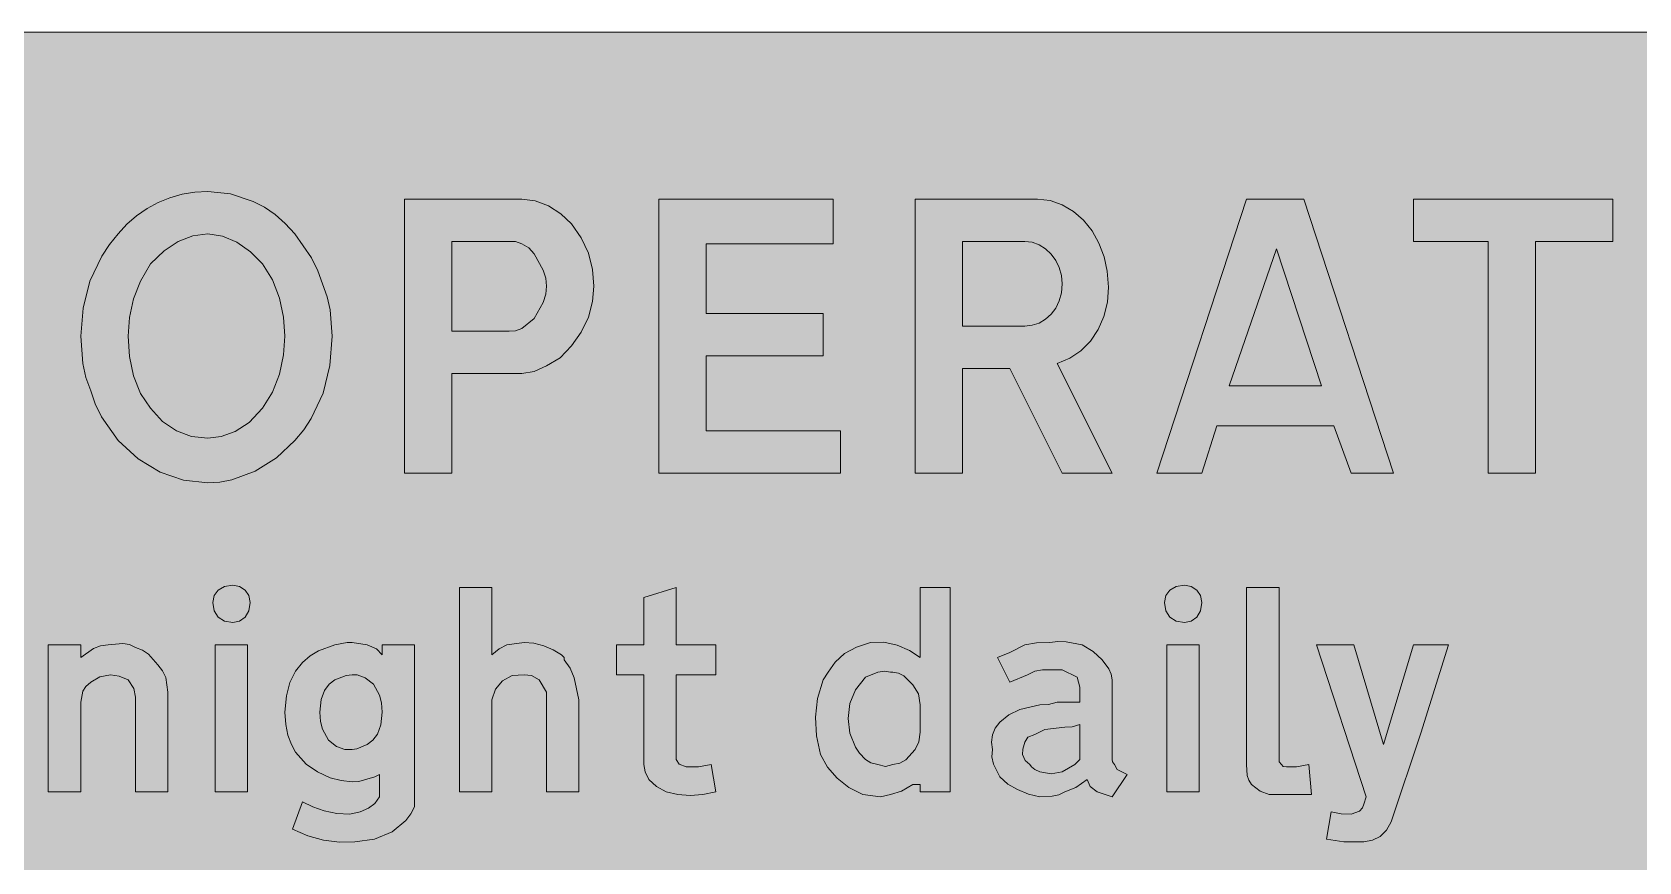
# Model space of a CAD drawing. Header units: metres. Extents: x 10 to 560, y 12 to 260.
# Drawn here: x 371.6 to 487.7, y 200 to 259.9 of the extents above; entities that cross this region are included whole.
import ezdxf

# ---------------------------------------------------------------- set-up
doc = ezdxf.new("R2010")
doc.units = ezdxf.units.M
for name, color, linetype, true_color in [('FILL_FIREBRICK_C36B00', 7, 'Continuous', 0xc36b00), ('FILL_WHITE_FFFFFF', 7, 'Continuous', 0xffffff), ('STROKE_WHITE_FFFFFF', 7, 'Continuous', 0xffffff)]:
    doc.layers.add(name, color=color, linetype=linetype, true_color=true_color)

msp = doc.modelspace()

# ---------------------------------------------------------------- hatches: boundary and pattern name
at = {"layer": 'FILL_FIREBRICK_C36B00', "true_color": 0xc36b00}
h = msp.add_hatch(color=7, dxfattribs=at)
h.dxf.hatch_style = 1
h.paths.add_polyline_path([(553.87, 259.78), (555.21, 259.38), (556.42, 258.7), (557.46, 257.76), (558.33, 256.72), (559.01, 255.51), (559.46, 254.17), (559.62, 252.72), (559.62, 18.9), (559.49, 17.71), (559.08, 16.38), (558.41, 15.05), (557.46, 13.86), (556.32, 12.94), (555.08, 12.33), (553.76, 11.99), (552.42, 11.88), (17.46, 11.88), (16.12, 11.99), (14.81, 12.33), (13.56, 12.94), (12.42, 13.86), (11.5, 15.03), (10.89, 16.31), (10.55, 17.63), (10.44, 18.9), (10.44, 252.72), (10.49, 254.07), (10.8, 255.42), (11.48, 256.66), (12.42, 257.76), (13.52, 258.7), (14.76, 259.38), (16.11, 259.78), (17.46, 259.92), (552.42, 259.92), (553.87, 259.78)])
at = {"layer": 'FILL_WHITE_FFFFFF', "true_color": 0xffffff}
h = msp.add_hatch(color=7, dxfattribs=at)
h.dxf.hatch_style = 1
h.paths.add_polyline_path([(387.58, 247.68), (388.39, 247.26), (389.16, 246.73), (389.9, 246.09), (390.6, 245.34), (391.79, 243.61), (392.25, 242.68), (392.58, 241.74), (392.92, 240.79), (393.14, 239.85), (393.3, 237.96), (393.13, 235.84), (392.63, 233.84), (391.78, 232.01), (391.23, 231.18), (390.6, 230.4), (389.26, 229.16), (387.72, 228.19), (386.04, 227.56), (385.18, 227.4), (384.3, 227.34), (382.55, 227.54), (380.86, 228.13), (379.26, 229.09), (377.82, 230.4), (376.63, 232.13), (376.17, 233.06), (375.84, 234), (375.5, 234.97), (375.28, 235.98), (375.12, 237.96), (375.29, 239.97), (375.79, 241.92), (376.64, 243.73), (377.19, 244.57), (377.82, 245.34), (378.46, 246.04), (379.16, 246.65), (379.92, 247.18), (380.72, 247.61), (381.57, 247.95), (382.45, 248.2), (383.36, 248.35), (384.3, 248.4), (385.94, 248.23), (387.58, 247.68)])
h.paths.add_polyline_path([(382.16, 244.8), (381.14, 244.12), (380.16, 243.18), (379.45, 241.93), (378.94, 240.64), (378.64, 239.31), (378.54, 237.96), (378.64, 236.49), (378.94, 235.08), (379.45, 233.81), (380.16, 232.74), (381.03, 231.79), (382.03, 231.12), (383.12, 230.71), (384.3, 230.58), (385.27, 230.69), (386.28, 231.05), (387.29, 231.72), (388.26, 232.74), (388.97, 233.91), (389.48, 235.21), (389.78, 236.59), (389.88, 237.96), (389.78, 239.33), (389.48, 240.7), (388.97, 242.01), (388.26, 243.18), (387.39, 244.05), (386.41, 244.73), (385.37, 245.18), (384.3, 245.34), (383.22, 245.2), (382.16, 244.8)], flags=16)
h = msp.add_hatch(color=7, dxfattribs=at)
h.dxf.hatch_style = 1
h.paths.add_polyline_path([(408.92, 247.36), (409.82, 246.8), (410.58, 246.06), (411.29, 245.05), (411.8, 243.94), (412.1, 242.77), (412.2, 241.56), (412.1, 240.45), (411.8, 239.33), (411.29, 238.24), (410.58, 237.24), (409.75, 236.38), (408.78, 235.8), (407.88, 235.39), (406.98, 235.26), (401.94, 235.26), (401.94, 228.06), (398.52, 228.06), (398.52, 247.86), (406.98, 247.86), (407.95, 247.73), (408.92, 247.36)])
h.paths.add_polyline_path([(406.08, 238.32), (406.53, 238.34), (406.98, 238.5), (407.88, 239.22), (408.53, 240.39), (408.72, 240.99), (408.78, 241.56), (408.72, 242.13), (408.53, 242.73), (407.88, 243.9), (407.5, 244.33), (406.98, 244.62), (406.53, 244.78), (406.08, 244.8), (401.94, 244.8), (401.94, 238.32), (406.08, 238.32)], flags=16)
h = msp.add_hatch(color=7, dxfattribs=at)
h.dxf.hatch_style = 1
h.paths.add_polyline_path([(416.88, 247.86), (429.48, 247.86), (429.48, 244.62), (420.3, 244.62), (420.3, 239.58), (428.76, 239.58), (428.76, 236.52), (420.3, 236.52), (420.3, 231.12), (430.02, 231.12), (430.02, 228.06), (416.88, 228.06), (416.88, 247.86)])
h = msp.add_hatch(color=7, dxfattribs=at)
h.dxf.hatch_style = 1
h.paths.add_polyline_path([(444.24, 247.86), (445.17, 247.75), (446.04, 247.45), (446.85, 246.97), (447.57, 246.33), (448.19, 245.56), (448.69, 244.67), (449.06, 243.69), (449.28, 242.64), (449.38, 241.5), (449.3, 240.41), (449.04, 239.38), (448.63, 238.43), (448.07, 237.6), (447.38, 236.89), (446.58, 236.35), (445.68, 235.98), (449.64, 228.06), (446.04, 228.06), (442.26, 235.62), (438.84, 235.62), (438.84, 228.06), (435.42, 228.06), (435.42, 247.86), (444.24, 247.86)])
h.paths.add_polyline_path([(443.87, 238.74), (444.37, 238.9), (444.83, 239.17), (445.23, 239.53), (445.57, 239.98), (445.82, 240.5), (445.98, 241.09), (446.04, 241.74), (445.98, 242.34), (445.82, 242.9), (445.57, 243.42), (445.23, 243.88), (444.83, 244.26), (444.37, 244.55), (443.87, 244.73), (443.34, 244.8), (438.84, 244.8), (438.84, 238.68), (443.34, 238.68), (443.87, 238.74)], flags=16)
h = msp.add_hatch(color=7, dxfattribs=at)
h.dxf.hatch_style = 1
h.paths.add_polyline_path([(469.98, 228.06), (466.92, 228.06), (465.66, 231.48), (457.2, 231.48), (456.12, 228.06), (452.88, 228.06), (459.36, 247.86), (463.5, 247.86), (469.98, 228.06)])
h.paths.add_polyline_path([(458.1, 234.36), (464.76, 234.36), (461.52, 244.26), (458.1, 234.36)], flags=16)
h = msp.add_hatch(color=7, dxfattribs=at)
h.dxf.hatch_style = 1
h.paths.add_polyline_path([(485.82, 244.8), (480.24, 244.8), (480.24, 228.06), (476.82, 228.06), (476.82, 244.8), (471.42, 244.8), (471.42, 247.86), (485.82, 247.86), (485.82, 244.8)])
h = msp.add_hatch(color=7, dxfattribs=at)
h.dxf.hatch_style = 1
h.paths.add_polyline_path([(387.26, 218.1), (387, 217.64), (386.6, 217.36), (386.1, 217.26), (385.5, 217.36), (385.04, 217.64), (384.76, 218.1), (384.66, 218.7), (384.76, 219.2), (385.04, 219.6), (385.5, 219.86), (386.1, 219.96), (386.6, 219.86), (387, 219.6), (387.26, 219.2), (387.36, 218.7), (387.26, 218.1)])
h = msp.add_hatch(color=7, dxfattribs=at)
h.dxf.hatch_style = 1
h.paths.add_polyline_path([(404.82, 205.02), (402.48, 205.02), (402.48, 219.78), (404.82, 219.78), (404.82, 214.92), (405.36, 215.35), (405.9, 215.64), (407.16, 215.82), (407.86, 215.76), (408.58, 215.57), (409.26, 215.29), (409.86, 214.92), (410.04, 214.74), (410.04, 214.56), (410.49, 213.96), (410.78, 213.25), (411.12, 211.68), (411.12, 211.5), (411.12, 205.02), (408.78, 205.02), (408.78, 211.5), (408.78, 211.86), (408.78, 212.22), (408.24, 213.12), (407.7, 213.43), (407.16, 213.48), (406.29, 213.43), (405.59, 213.05), (405.08, 212.44), (404.82, 211.68), (404.82, 211.5), (404.82, 205.02)])
h = msp.add_hatch(color=7, dxfattribs=at)
h.dxf.hatch_style = 1
h.paths.add_polyline_path([(418.37, 207.02), (418.86, 206.82), (419.76, 206.82), (420.66, 207), (421.02, 205.02), (420.08, 204.82), (419.15, 204.75), (418.26, 204.82), (417.42, 205.02), (416.72, 205.4), (416.16, 205.92), (415.91, 206.46), (415.8, 207), (415.8, 213.48), (413.82, 213.48), (413.82, 215.64), (415.8, 215.64), (415.8, 219.06), (418.14, 219.78), (418.14, 215.64), (421.02, 215.64), (421.02, 213.48), (418.14, 213.48), (418.14, 207.36), (418.37, 207.02)])
h = msp.add_hatch(color=7, dxfattribs=at)
h.dxf.hatch_style = 1
h.paths.add_polyline_path([(432.9, 204.66), (431.64, 204.84), (430.63, 205.34), (429.77, 206.01), (429.08, 206.81), (428.58, 207.72), (428.28, 209.07), (428.2, 210.42), (428.35, 211.77), (428.76, 213.12), (429.12, 213.66), (429.62, 214.4), (430.31, 215.01), (431.17, 215.48), (432.18, 215.82), (433.15, 215.83), (434.11, 215.62), (435.01, 215.24), (435.78, 214.74), (435.78, 214.85), (435.78, 214.92), (435.78, 219.78), (437.94, 219.78), (437.94, 205.02), (435.78, 205.02), (435.78, 205.38), (435.78, 205.56), (435.6, 205.56), (435.49, 205.56), (435.42, 205.56), (435.24, 205.56), (434.43, 205.06), (433.62, 204.84), (432.9, 204.66)])
h.paths.add_polyline_path([(433.19, 213.73), (432.72, 213.68), (431.82, 213.3), (431.1, 212.4), (430.69, 211.4), (430.56, 210.33), (430.69, 209.26), (431.1, 208.26), (431.39, 207.81), (431.82, 207.36), (432.2, 207.11), (432.72, 207), (433.26, 206.86), (433.8, 207), (434.31, 207.09), (434.74, 207.34), (435.42, 208.08), (435.67, 208.64), (435.78, 209.34), (435.78, 211.32), (435.64, 212.11), (435.24, 212.76), (434.59, 213.41), (434.2, 213.6), (433.8, 213.66), (433.62, 213.66), (433.19, 213.73)], flags=16)
h = msp.add_hatch(color=7, dxfattribs=at)
h.dxf.hatch_style = 1
h.paths.add_polyline_path([(456.02, 218.1), (455.76, 217.64), (455.36, 217.36), (454.86, 217.26), (454.26, 217.36), (453.8, 217.64), (453.52, 218.1), (453.42, 218.7), (453.52, 219.2), (453.8, 219.6), (454.26, 219.86), (454.86, 219.96), (455.36, 219.86), (455.76, 219.6), (456.02, 219.2), (456.12, 218.7), (456.02, 218.1)])
h = msp.add_hatch(color=7, dxfattribs=at)
h.dxf.hatch_style = 1
h.paths.add_polyline_path([(459.36, 219.78), (461.7, 219.78), (461.7, 207.36), (461.72, 207.18), (461.88, 207), (461.99, 206.84), (462.24, 206.82), (462.96, 206.82), (463.86, 207), (464.04, 204.84), (462.6, 204.84), (460.98, 204.84), (460.35, 205.06), (459.72, 205.56), (459.51, 205.86), (459.4, 206.21), (459.36, 207), (459.36, 219.78)])
h = msp.add_hatch(color=7, dxfattribs=at)
h.dxf.hatch_style = 1
h.paths.add_polyline_path([(376.49, 213.34), (375.84, 212.94), (375.5, 212.64), (375.28, 212.29), (375.12, 211.5), (375.12, 205.02), (372.78, 205.02), (372.78, 215.64), (375.12, 215.64), (375.12, 214.74), (376.04, 215.39), (376.56, 215.58), (377.1, 215.64), (378.16, 215.75), (378.64, 215.67), (379.08, 215.46), (379.59, 215.26), (380.02, 214.96), (380.7, 214.2), (381.04, 213.76), (381.26, 213.28), (381.42, 212.22), (381.42, 205.02), (379.08, 205.02), (379.08, 211.86), (378.95, 212.49), (378.54, 213.12), (377.91, 213.37), (377.28, 213.48), (376.49, 213.34)])
h = msp.add_hatch(color=7, dxfattribs=at)
h.dxf.hatch_style = 1
h.paths.add_polyline_path([(387.18, 215.64), (387.18, 205.02), (384.84, 205.02), (384.84, 215.64), (387.18, 215.64)])
h = msp.add_hatch(color=7, dxfattribs=at)
h.dxf.hatch_style = 1
h.paths.add_polyline_path([(399.24, 203.94), (398.98, 203.42), (398.62, 202.94), (397.62, 202.14), (396.35, 201.61), (394.92, 201.42), (393.81, 201.38), (392.67, 201.53), (391.53, 201.85), (390.42, 202.32), (391.14, 204.3), (391.88, 203.93), (392.71, 203.65), (393.62, 203.46), (394.56, 203.4), (395.3, 203.57), (395.91, 203.83), (396.38, 204.18), (396.72, 204.66), (396.72, 204.77), (396.72, 204.84), (396.72, 205.2), (396.72, 206.28), (396.36, 206.1), (395.21, 205.78), (394.74, 205.74), (393.95, 205.83), (393.15, 206.04), (392.22, 206.46), (391.4, 207.01), (390.64, 207.88), (390.34, 208.45), (390.09, 209.12), (389.94, 209.89), (389.88, 210.78), (389.98, 211.96), (390.24, 212.93), (390.64, 213.73), (391.14, 214.36), (391.71, 214.85), (392.31, 215.21), (393.48, 215.64), (394.38, 215.82), (394.74, 215.82), (395.82, 215.64), (396.49, 215.35), (396.9, 214.92), (396.9, 215.64), (399.24, 215.64), (399.24, 203.94)])
h.paths.add_polyline_path([(393.48, 213.12), (393.08, 212.8), (392.74, 212.35), (392.49, 211.7), (392.4, 210.78), (392.45, 210.1), (392.58, 209.55), (393.03, 208.75), (393.61, 208.3), (394.2, 208.08), (394.74, 208.08), (395.08, 208.12), (395.82, 208.44), (396.22, 208.75), (396.56, 209.2), (396.81, 209.86), (396.9, 210.78), (396.85, 211.46), (396.72, 212.01), (396.27, 212.8), (395.68, 213.26), (395.1, 213.48), (394.74, 213.48), (394.31, 213.43), (393.48, 213.12)], flags=16)
h = msp.add_hatch(color=7, dxfattribs=at)
h.dxf.hatch_style = 1
h.paths.add_polyline_path([(448.06, 205.4), (447.84, 205.92), (447.03, 205.33), (446.22, 205.02), (445.79, 204.81), (445.32, 204.7), (444.42, 204.66), (443.61, 204.86), (442.8, 205.2), (442.1, 205.58), (441.54, 206.1), (441.07, 207.02), (440.96, 207.54), (441, 208.08), (440.93, 208.62), (441, 209.14), (441.2, 209.62), (441.54, 210.06), (442.19, 210.58), (442.98, 210.96), (444.42, 211.32), (445.05, 211.34), (445.68, 211.5), (447.3, 211.5), (447.3, 212.04), (447.3, 212.58), (447.12, 213.3), (446.04, 213.84), (444.6, 213.84), (444.06, 213.73), (443.52, 213.48), (442.26, 212.94), (441.36, 214.74), (442.26, 215.1), (443.34, 215.64), (444.17, 215.8), (445.14, 215.82), (445.71, 215.89), (446.31, 215.86), (447.48, 215.64), (448.27, 215.17), (448.92, 214.56), (449.41, 213.91), (449.58, 213.52), (449.64, 213.12), (449.64, 212.04), (449.64, 210.78), (449.64, 207.36), (449.66, 207.18), (449.82, 207), (450, 206.64), (450.72, 206.28), (449.64, 204.66), (448.56, 205.02), (448.06, 205.4)])
h.paths.add_polyline_path([(446.04, 206.46), (446.94, 207), (447.3, 207.36), (447.3, 207.9), (447.3, 209.88), (446.76, 209.72), (446.22, 209.7), (444.78, 209.52), (444.06, 209.16), (443.56, 208.96), (443.34, 208.62), (443.18, 208.1), (443.16, 207.72), (443.36, 207.29), (443.7, 207), (443.81, 206.82), (444.06, 206.64), (444.42, 206.46), (445.23, 206.32), (446.04, 206.46)], flags=16)
h = msp.add_hatch(color=7, dxfattribs=at)
h.dxf.hatch_style = 1
h.paths.add_polyline_path([(455.94, 215.64), (455.94, 205.02), (453.6, 205.02), (453.6, 215.64), (455.94, 215.64)])
h = msp.add_hatch(color=7, dxfattribs=at)
h.dxf.hatch_style = 1
h.paths.add_polyline_path([(468, 204.66), (464.4, 215.64), (467.1, 215.64), (469.26, 208.44), (471.42, 215.64), (473.94, 215.64), (471.94, 209.25), (469.8, 202.86), (469.47, 202.26), (469.01, 201.8), (468.46, 201.52), (467.82, 201.42), (466.38, 201.42), (465.12, 201.6), (465.48, 203.58), (466.2, 203.42), (466.92, 203.4), (467.51, 203.62), (467.73, 203.86), (467.82, 204.12), (468, 204.66)])

# ---------------------------------------------------------------- linework, layer by layer
at = {"layer": 'FILL_FIREBRICK_C36B00', "lineweight": 0, "true_color": 0xc36b00}
msp.add_lwpolyline([(17.46, 259.92), (552.42, 259.92), (553.87, 259.78), (555.21, 259.38), (556.42, 258.7), (557.46, 257.76), (558.33, 256.72), (559.01, 255.51), (559.46, 254.17), (559.62, 252.72), (559.62, 18.9), (559.49, 17.71), (559.08, 16.38), (558.41, 15.05), (557.46, 13.86), (556.32, 12.94), (555.08, 12.33), (553.76, 11.99), (552.42, 11.88), (17.46, 11.88)], dxfattribs=at)
at = {"layer": 'FILL_WHITE_FFFFFF', "lineweight": 0, "true_color": 0xffffff}
for points in [[(387.58, 247.68), (388.39, 247.26), (389.16, 246.73), (389.9, 246.09), (390.6, 245.34), (391.79, 243.61), (392.25, 242.68), (392.58, 241.74), (392.92, 240.79), (393.14, 239.85), (393.3, 237.96), (393.13, 235.84), (392.63, 233.84), (391.78, 232.01), (391.23, 231.18), (390.6, 230.4), (389.26, 229.16), (387.72, 228.19), (386.04, 227.56), (385.18, 227.4), (384.3, 227.34), (382.55, 227.54), (380.86, 228.13), (379.26, 229.09), (377.82, 230.4), (376.63, 232.13), (376.17, 233.06), (375.84, 234), (375.5, 234.97), (375.28, 235.98), (375.12, 237.96), (375.29, 239.97), (375.79, 241.92), (376.64, 243.73), (377.19, 244.57), (377.82, 245.34), (378.46, 246.04), (379.16, 246.65), (379.92, 247.18), (380.72, 247.61), (381.57, 247.95), (382.45, 248.2), (383.36, 248.35), (384.3, 248.4), (385.94, 248.23)], [(408.92, 247.36), (409.82, 246.8), (410.58, 246.06), (411.29, 245.05), (411.8, 243.94), (412.1, 242.77), (412.2, 241.56), (412.1, 240.45), (411.8, 239.33), (411.29, 238.24), (410.58, 237.24), (409.75, 236.38), (408.78, 235.8), (407.88, 235.39), (406.98, 235.26), (401.94, 235.26), (401.94, 228.06), (398.52, 228.06), (398.52, 247.86), (406.98, 247.86), (407.95, 247.73)], [(416.88, 247.86), (429.48, 247.86), (429.48, 244.62), (420.3, 244.62), (420.3, 239.58), (428.76, 239.58), (428.76, 236.52), (420.3, 236.52), (420.3, 231.12), (430.02, 231.12), (430.02, 228.06), (416.88, 228.06)], [(444.24, 247.86), (445.17, 247.75), (446.04, 247.45), (446.85, 246.97), (447.57, 246.33), (448.19, 245.56), (448.69, 244.67), (449.06, 243.69), (449.28, 242.64), (449.38, 241.5), (449.3, 240.41), (449.04, 239.38), (448.63, 238.43), (448.07, 237.6), (447.38, 236.89), (446.58, 236.35), (445.68, 235.98), (449.64, 228.06), (446.04, 228.06), (442.26, 235.62), (438.84, 235.62), (438.84, 228.06), (435.42, 228.06), (435.42, 247.86)], [(469.98, 228.06), (466.92, 228.06), (465.66, 231.48), (457.2, 231.48), (456.12, 228.06), (452.88, 228.06), (459.36, 247.86), (463.5, 247.86)], [(485.82, 244.8), (480.24, 244.8), (480.24, 228.06), (476.82, 228.06), (476.82, 244.8), (471.42, 244.8), (471.42, 247.86), (485.82, 247.86)], [(382.16, 244.8), (381.14, 244.12), (380.16, 243.18), (379.45, 241.93), (378.94, 240.64), (378.64, 239.31), (378.54, 237.96), (378.64, 236.49), (378.94, 235.08), (379.45, 233.81), (380.16, 232.74), (381.03, 231.79), (382.03, 231.12), (383.12, 230.71), (384.3, 230.58), (385.27, 230.69), (386.28, 231.05), (387.29, 231.72), (388.26, 232.74), (388.97, 233.91), (389.48, 235.21), (389.78, 236.59), (389.88, 237.96), (389.78, 239.33), (389.48, 240.7), (388.97, 242.01), (388.26, 243.18), (387.39, 244.05), (386.41, 244.73), (385.37, 245.18), (384.3, 245.34), (383.22, 245.2)], [(406.08, 238.32), (406.53, 238.34), (406.98, 238.5), (407.88, 239.22), (408.53, 240.39), (408.72, 240.99), (408.78, 241.56), (408.72, 242.13), (408.53, 242.73), (407.88, 243.9), (407.5, 244.33), (406.98, 244.62), (406.53, 244.78), (406.08, 244.8), (401.94, 244.8), (401.94, 238.32)], [(443.87, 238.74), (444.37, 238.9), (444.83, 239.17), (445.23, 239.53), (445.57, 239.98), (445.82, 240.5), (445.98, 241.09), (446.04, 241.74), (445.98, 242.34), (445.82, 242.9), (445.57, 243.42), (445.23, 243.88), (444.83, 244.26), (444.37, 244.55), (443.87, 244.73), (443.34, 244.8), (438.84, 244.8), (438.84, 238.68), (443.34, 238.68)], [(458.1, 234.36), (464.76, 234.36), (461.52, 244.26)], [(387.26, 218.1), (387, 217.64), (386.6, 217.36), (386.1, 217.26), (385.5, 217.36), (385.04, 217.64), (384.76, 218.1), (384.66, 218.7), (384.76, 219.2), (385.04, 219.6), (385.5, 219.86), (386.1, 219.96), (386.6, 219.86), (387, 219.6), (387.26, 219.2), (387.36, 218.7)], [(404.82, 205.02), (402.48, 205.02), (402.48, 219.78), (404.82, 219.78), (404.82, 214.92), (405.36, 215.35), (405.9, 215.64), (407.16, 215.82), (407.86, 215.76), (408.58, 215.57), (409.26, 215.29), (409.86, 214.92), (410.04, 214.74), (410.04, 214.56), (410.49, 213.96), (410.78, 213.25), (411.12, 211.68), (411.12, 211.5), (411.12, 205.02), (408.78, 205.02), (408.78, 211.5), (408.78, 211.86), (408.78, 212.22), (408.24, 213.12), (407.7, 213.43), (407.16, 213.48), (406.29, 213.43), (405.59, 213.05), (405.08, 212.44), (404.82, 211.68), (404.82, 211.5)], [(418.37, 207.02), (418.86, 206.82), (419.76, 206.82), (420.66, 207), (421.02, 205.02), (420.08, 204.82), (419.15, 204.75), (418.26, 204.82), (417.42, 205.02), (416.72, 205.4), (416.16, 205.92), (415.91, 206.46), (415.8, 207), (415.8, 213.48), (413.82, 213.48), (413.82, 215.64), (415.8, 215.64), (415.8, 219.06), (418.14, 219.78), (418.14, 215.64), (421.02, 215.64), (421.02, 213.48), (418.14, 213.48), (418.14, 207.36)], [(432.9, 204.66), (431.64, 204.84), (430.63, 205.34), (429.77, 206.01), (429.08, 206.81), (428.58, 207.72), (428.28, 209.07), (428.2, 210.42), (428.35, 211.77), (428.76, 213.12), (429.12, 213.66), (429.62, 214.4), (430.31, 215.01), (431.17, 215.48), (432.18, 215.82), (433.15, 215.83), (434.11, 215.62), (435.01, 215.24), (435.78, 214.74), (435.78, 214.85), (435.78, 214.92), (435.78, 219.78), (437.94, 219.78), (437.94, 205.02), (435.78, 205.02), (435.78, 205.38), (435.78, 205.56), (435.6, 205.56), (435.49, 205.56), (435.42, 205.56), (435.24, 205.56), (434.43, 205.06), (433.62, 204.84)], [(456.02, 218.1), (455.76, 217.64), (455.36, 217.36), (454.86, 217.26), (454.26, 217.36), (453.8, 217.64), (453.52, 218.1), (453.42, 218.7), (453.52, 219.2), (453.8, 219.6), (454.26, 219.86), (454.86, 219.96), (455.36, 219.86), (455.76, 219.6), (456.02, 219.2), (456.12, 218.7)], [(459.36, 219.78), (461.7, 219.78), (461.7, 207.36), (461.72, 207.18), (461.88, 207), (461.99, 206.84), (462.24, 206.82), (462.96, 206.82), (463.86, 207), (464.04, 204.84), (462.6, 204.84), (460.98, 204.84), (460.35, 205.06), (459.72, 205.56), (459.51, 205.86), (459.4, 206.21), (459.36, 207)], [(376.49, 213.34), (375.84, 212.94), (375.5, 212.64), (375.28, 212.29), (375.12, 211.5), (375.12, 205.02), (372.78, 205.02), (372.78, 215.64), (375.12, 215.64), (375.12, 214.74), (376.04, 215.39), (376.56, 215.58), (377.1, 215.64), (378.16, 215.75), (378.64, 215.67), (379.08, 215.46), (379.59, 215.26), (380.02, 214.96), (380.7, 214.2), (381.04, 213.76), (381.26, 213.28), (381.42, 212.22), (381.42, 205.02), (379.08, 205.02), (379.08, 211.86), (378.95, 212.49), (378.54, 213.12), (377.91, 213.37), (377.28, 213.48)], [(387.18, 215.64), (387.18, 205.02), (384.84, 205.02), (384.84, 215.64)], [(399.24, 203.94), (398.98, 203.42), (398.62, 202.94), (397.62, 202.14), (396.35, 201.61), (394.92, 201.42), (393.81, 201.38), (392.67, 201.53), (391.53, 201.85), (390.42, 202.32), (391.14, 204.3), (391.88, 203.93), (392.71, 203.65), (393.62, 203.46), (394.56, 203.4), (395.3, 203.57), (395.91, 203.83), (396.38, 204.18), (396.72, 204.66), (396.72, 204.77), (396.72, 204.84), (396.72, 205.2), (396.72, 206.28), (396.36, 206.1), (395.21, 205.78), (394.74, 205.74), (393.95, 205.83), (393.15, 206.04), (392.22, 206.46), (391.4, 207.01), (390.64, 207.88), (390.34, 208.45), (390.09, 209.12), (389.94, 209.89), (389.88, 210.78), (389.98, 211.96), (390.24, 212.93), (390.64, 213.73), (391.14, 214.36), (391.71, 214.85), (392.31, 215.21), (393.48, 215.64), (394.38, 215.82), (394.74, 215.82), (395.82, 215.64), (396.49, 215.35), (396.9, 214.92), (396.9, 215.64), (399.24, 215.64)], [(448.06, 205.4), (447.84, 205.92), (447.03, 205.33), (446.22, 205.02), (445.79, 204.81), (445.32, 204.7), (444.42, 204.66), (443.61, 204.86), (442.8, 205.2), (442.1, 205.58), (441.54, 206.1), (441.07, 207.02), (440.96, 207.54), (441, 208.08), (440.93, 208.62), (441, 209.14), (441.2, 209.62), (441.54, 210.06), (442.19, 210.58), (442.98, 210.96), (444.42, 211.32), (445.05, 211.34), (445.68, 211.5), (447.3, 211.5), (447.3, 212.04), (447.3, 212.58), (447.12, 213.3), (446.04, 213.84), (444.6, 213.84), (444.06, 213.73), (443.52, 213.48), (442.26, 212.94), (441.36, 214.74), (442.26, 215.1), (443.34, 215.64), (444.17, 215.8), (445.14, 215.82), (445.71, 215.89), (446.31, 215.86), (447.48, 215.64), (448.27, 215.17), (448.92, 214.56), (449.41, 213.91), (449.58, 213.52), (449.64, 213.12), (449.64, 212.04), (449.64, 210.78), (449.64, 207.36), (449.66, 207.18), (449.82, 207), (450, 206.64), (450.72, 206.28), (449.64, 204.66), (448.56, 205.02)], [(455.94, 215.64), (455.94, 205.02), (453.6, 205.02), (453.6, 215.64)], [(468, 204.66), (464.4, 215.64), (467.1, 215.64), (469.26, 208.44), (471.42, 215.64), (473.94, 215.64), (471.94, 209.25), (469.8, 202.86), (469.47, 202.26), (469.01, 201.8), (468.46, 201.52), (467.82, 201.42), (466.38, 201.42), (465.12, 201.6), (465.48, 203.58), (466.2, 203.42), (466.92, 203.4), (467.51, 203.62), (467.73, 203.86), (467.82, 204.12)], [(433.19, 213.73), (432.72, 213.68), (431.82, 213.3), (431.1, 212.4), (430.69, 211.4), (430.56, 210.33), (430.69, 209.26), (431.1, 208.26), (431.39, 207.81), (431.82, 207.36), (432.2, 207.11), (432.72, 207), (433.26, 206.86), (433.8, 207), (434.31, 207.09), (434.74, 207.34), (435.42, 208.08), (435.67, 208.64), (435.78, 209.34), (435.78, 211.32), (435.64, 212.11), (435.24, 212.76), (434.59, 213.41), (434.2, 213.6), (433.8, 213.66), (433.62, 213.66)], [(393.48, 213.12), (393.08, 212.8), (392.74, 212.35), (392.49, 211.7), (392.4, 210.78), (392.45, 210.1), (392.58, 209.55), (393.03, 208.75), (393.61, 208.3), (394.2, 208.08), (394.74, 208.08), (395.08, 208.12), (395.82, 208.44), (396.22, 208.75), (396.56, 209.2), (396.81, 209.86), (396.9, 210.78), (396.85, 211.46), (396.72, 212.01), (396.27, 212.8), (395.68, 213.26), (395.1, 213.48), (394.74, 213.48), (394.31, 213.43)], [(446.04, 206.46), (446.94, 207), (447.3, 207.36), (447.3, 207.9), (447.3, 209.88), (446.76, 209.72), (446.22, 209.7), (444.78, 209.52), (444.06, 209.16), (443.56, 208.96), (443.34, 208.62), (443.18, 208.1), (443.16, 207.72), (443.36, 207.29), (443.7, 207), (443.81, 206.82), (444.06, 206.64), (444.42, 206.46), (445.23, 206.32)]]:
    msp.add_lwpolyline(points, close=True, dxfattribs=at)
at = {"layer": 'STROKE_WHITE_FFFFFF', "lineweight": 0, "true_color": 0xffffff}
msp.add_lwpolyline([(435.42, 228.06), (435.42, 247.86)], dxfattribs=at)

doc.saveas('drawing.dxf')
